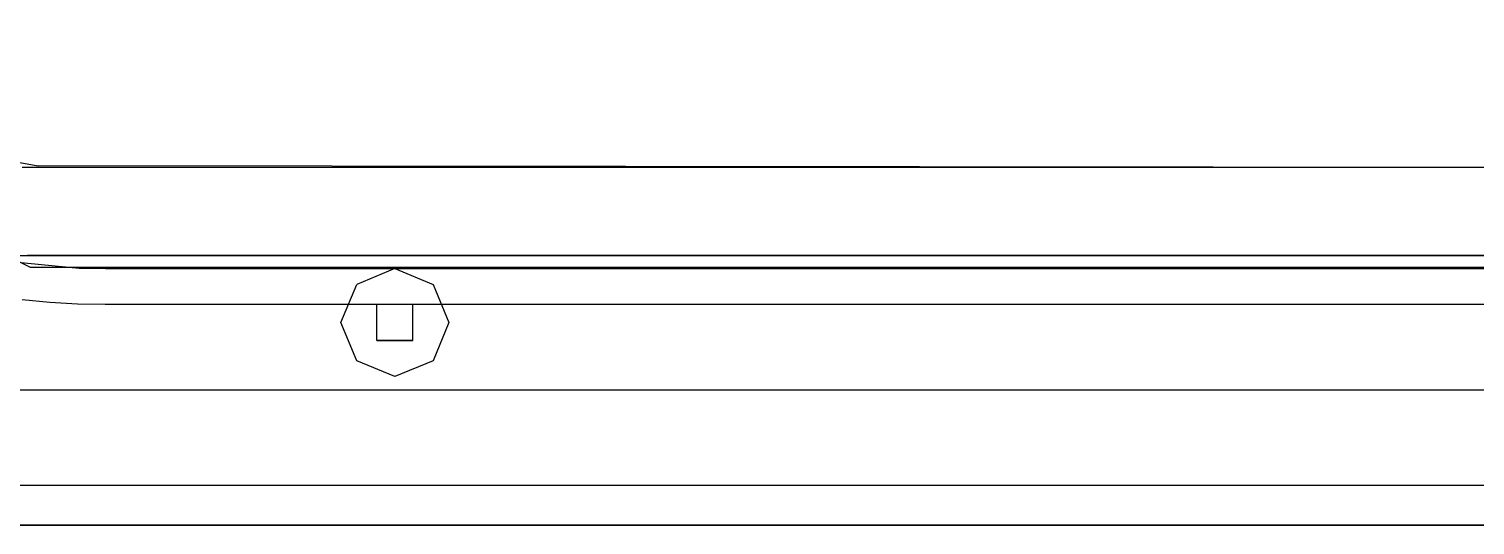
# Model space of a CAD drawing. Extents: x 11992 to 29481, y -6727 to 6811.
# Drawn here: x 19619.7 to 19780.4, y -3237.9 to -3182.8 of the extents above; entities that cross this region are included whole.
import ezdxf

# ---------------------------------------------------------------- set-up
doc = ezdxf.new("R2010")
doc.units = 0
doc.header["$MEASUREMENT"] = 0
doc.layers.get('0').update_dxf_attribs({"color": 8, "linetype": 'CONTINUOUS'})

msp = doc.modelspace()

# ---------------------------------------------------------------- linework, layer by layer
for p, q in [((19567.47, -3182.76, -1934.94), (19619.85, -3209.27, -1934.94)), ((19567.47, -3182.76, -1527.94), (19619.85, -3209.27, -1527.94)), ((19613.35, -3196.66, -634.44), (19620.73, -3197.97, -634.44)), ((19613.35, -3196.66, -1072.44), (19620.73, -3197.97, -1072.44)), ((19613.35, -3196.66, -1510.44), (19620.73, -3197.97, -1510.44)), ((19613.35, -3196.66, -1948.44), (19620.73, -3197.97, -1948.44)), ((19930.44, -3198.16, -634.44), (19618.96, -3198.16, -634.44)), ((19930.44, -3198.16, -1072.44), (19618.96, -3198.16, -1072.44)), ((19930.44, -3198.16, -1510.44), (19618.96, -3198.16, -1510.44)), ((19930.44, -3198.16, -1948.44), (19618.96, -3198.16, -1948.44)), ((19923.54, -3198.36, -634.44), (19620.73, -3197.97, -634.44)), ((19923.54, -3198.36, -1072.44), (19620.73, -3197.97, -1072.44)), ((19923.54, -3198.36, -1510.44), (19620.73, -3197.97, -1510.44)), ((19923.54, -3198.36, -1948.44), (19620.73, -3197.97, -1948.44)), ((19619.56, -3207.9, -621.44), (19929.69, -3207.9, -621.44)), ((19619.56, -3207.9, -621.44), (19929.69, -3207.9, -621.44)), ((19619.56, -3207.9, -1059.44), (19929.69, -3207.9, -1059.44)), ((19619.56, -3207.9, -1059.44), (19929.69, -3207.9, -1059.44)), ((19619.56, -3207.9, -1497.44), (19929.69, -3207.9, -1497.44)), ((19619.56, -3207.9, -1497.44), (19929.69, -3207.9, -1497.44)), ((19619.56, -3207.9, -1935.44), (19929.69, -3207.9, -1935.44)), ((19619.56, -3207.9, -1935.44), (19929.69, -3207.9, -1935.44)), ((19933.45, -3207.99, -651.44), (19615.95, -3207.99, -651.44)), ((19933.45, -3207.99, -1089.44), (19615.95, -3207.99, -1089.44)), ((19933.45, -3207.99, -1527.44), (19615.95, -3207.99, -1527.44)), ((19933.45, -3207.99, -1965.44), (19615.95, -3207.99, -1965.44)), ((19616.54, -3208.5, -502.43), (19625.28, -3209.35, -502.43)), ((19616.54, -3208.5, -506.43), (19625.28, -3209.35, -506.43)), ((19616.54, -3208.5, -940.43), (19625.28, -3209.35, -940.43)), ((19616.54, -3208.5, -944.43), (19625.28, -3209.35, -944.43)), ((19616.54, -3208.5, -1378.43), (19625.28, -3209.35, -1378.43)), ((19616.54, -3208.5, -1382.43), (19625.28, -3209.35, -1382.43)), ((19619.85, -3209.27, -1527.94), (19619.85, -3209.27, -1934.94)), ((19619.85, -3209.27, -1934.94), (19928.12, -3209.27, -1934.94)), ((19619.85, -3209.27, -1527.94), (19928.12, -3209.27, -1527.94)), ((19625.28, -3209.35, -502.43), (19625.28, -3209.35, -506.43)), ((19625.28, -3209.35, -502.43), (19628.21, -3209.41, -502.43)), ((19625.28, -3209.35, -506.43), (19628.21, -3209.41, -506.43)), ((19625.28, -3209.35, -940.43), (19625.28, -3209.35, -944.43)), ((19625.28, -3209.35, -940.43), (19628.21, -3209.41, -940.43)), ((19625.28, -3209.35, -944.43), (19628.21, -3209.41, -944.43)), ((19625.28, -3209.35, -1378.43), (19625.28, -3209.35, -1382.43)), ((19625.28, -3209.35, -1378.43), (19628.21, -3209.41, -1378.43)), ((19625.28, -3209.35, -1382.43), (19628.21, -3209.41, -1382.43)), ((19628.21, -3209.41, -502.43), (19921.04, -3209.41, -502.43)), ((19628.21, -3209.41, -506.43), (19921.04, -3209.41, -506.43)), ((19628.21, -3209.41, -940.43), (19921.04, -3209.41, -940.43)), ((19628.21, -3209.41, -944.43), (19921.04, -3209.41, -944.43)), ((19628.21, -3209.41, -1378.43), (19921.04, -3209.41, -1378.43)), ((19628.21, -3209.41, -1382.43), (19921.04, -3209.41, -1382.43)), ((19660.37, -3209.41, -621.43), (19656.13, -3211.17, -621.43)), ((19660.37, -3209.41, -617.43), (19656.13, -3211.17, -617.43)), ((19660.37, -3209.41, -1059.43), (19656.13, -3211.17, -1059.43)), ((19660.37, -3209.41, -1055.43), (19656.13, -3211.17, -1055.43)), ((19660.37, -3209.41, -1497.43), (19656.13, -3211.17, -1497.43)), ((19660.37, -3209.41, -1493.43), (19656.13, -3211.17, -1493.43)), ((19660.37, -3209.41, -621.43), (19660.37, -3209.41, -617.43)), ((19660.37, -3209.41, -617.43), (19664.62, -3211.17, -617.43)), ((19660.37, -3209.41, -621.43), (19664.62, -3211.17, -621.43)), ((19660.37, -3209.41, -1059.43), (19660.37, -3209.41, -1055.43)), ((19660.37, -3209.41, -1055.43), (19664.62, -3211.17, -1055.43)), ((19660.37, -3209.41, -1059.43), (19664.62, -3211.17, -1059.43)), ((19660.37, -3209.41, -1497.43), (19660.37, -3209.41, -1493.43)), ((19660.37, -3209.41, -1493.43), (19664.62, -3211.17, -1493.43)), ((19660.37, -3209.41, -1497.43), (19664.62, -3211.17, -1497.43)), ((19654.37, -3215.41, -621.43), (19656.13, -3211.17, -621.43)), ((19654.37, -3215.41, -617.43), (19656.13, -3211.17, -617.43)), ((19654.37, -3215.41, -1059.43), (19656.13, -3211.17, -1059.43)), ((19654.37, -3215.41, -1055.43), (19656.13, -3211.17, -1055.43)), ((19654.37, -3215.41, -1497.43), (19656.13, -3211.17, -1497.43)), ((19654.37, -3215.41, -1493.43), (19656.13, -3211.17, -1493.43)), ((19656.13, -3211.17, -621.43), (19656.13, -3211.17, -617.43)), ((19656.13, -3211.17, -1059.43), (19656.13, -3211.17, -1055.43)), ((19656.13, -3211.17, -1497.43), (19656.13, -3211.17, -1493.43)), ((19664.62, -3211.17, -621.43), (19664.62, -3211.17, -617.43)), ((19664.62, -3211.17, -617.43), (19666.37, -3215.41, -617.43)), ((19664.62, -3211.17, -621.43), (19666.37, -3215.41, -621.43)), ((19664.62, -3211.17, -1059.43), (19664.62, -3211.17, -1055.43)), ((19664.62, -3211.17, -1055.43), (19666.37, -3215.41, -1055.43)), ((19664.62, -3211.17, -1059.43), (19666.37, -3215.41, -1059.43)), ((19664.62, -3211.17, -1497.43), (19664.62, -3211.17, -1493.43)), ((19664.62, -3211.17, -1493.43), (19666.37, -3215.41, -1493.43)), ((19664.62, -3211.17, -1497.43), (19666.37, -3215.41, -1497.43)), ((19622.04, -3213.17, -502.43), (19618.97, -3212.87, -502.43)), ((19622.04, -3213.17, -506.43), (19618.97, -3212.87, -506.43)), ((19622.04, -3213.17, -940.43), (19618.97, -3212.87, -940.43)), ((19622.04, -3213.17, -944.43), (19618.97, -3212.87, -944.43)), ((19622.04, -3213.17, -1378.43), (19618.97, -3212.87, -1378.43)), ((19622.04, -3213.17, -1382.43), (19618.97, -3212.87, -1382.43)), ((19625.12, -3213.35, -502.43), (19622.04, -3213.17, -502.43)), ((19625.12, -3213.35, -506.43), (19622.04, -3213.17, -506.43)), ((19625.12, -3213.35, -940.43), (19622.04, -3213.17, -940.43)), ((19625.12, -3213.35, -944.43), (19622.04, -3213.17, -944.43)), ((19625.12, -3213.35, -1378.43), (19622.04, -3213.17, -1378.43)), ((19625.12, -3213.35, -1382.43), (19622.04, -3213.17, -1382.43)), ((19628.17, -3213.41, -502.43), (19625.12, -3213.35, -502.43)), ((19628.17, -3213.41, -506.43), (19625.12, -3213.35, -506.43)), ((19628.17, -3213.41, -940.43), (19625.12, -3213.35, -940.43)), ((19628.17, -3213.41, -944.43), (19625.12, -3213.35, -944.43)), ((19628.17, -3213.41, -1378.43), (19625.12, -3213.35, -1378.43)), ((19628.17, -3213.41, -1382.43), (19625.12, -3213.35, -1382.43)), ((19921.08, -3213.41, -502.43), (19628.17, -3213.41, -502.43)), ((19921.08, -3213.41, -506.43), (19628.17, -3213.41, -506.43)), ((19921.08, -3213.41, -940.43), (19628.17, -3213.41, -940.43)), ((19921.08, -3213.41, -944.43), (19628.17, -3213.41, -944.43)), ((19921.08, -3213.41, -1378.43), (19628.17, -3213.41, -1378.43)), ((19921.08, -3213.41, -1382.43), (19628.17, -3213.41, -1382.43)), ((19658.37, -3213.41, -502.43), (19658.37, -3213.41, -617.43)), ((19662.37, -3213.41, -502.43), (19658.37, -3213.41, -502.43)), ((19662.37, -3213.41, -617.43), (19658.37, -3213.41, -617.43)), ((19658.37, -3217.41, -502.43), (19658.37, -3213.41, -502.43)), ((19658.37, -3217.41, -617.43), (19658.37, -3213.41, -617.43)), ((19658.37, -3213.41, -940.43), (19658.37, -3213.41, -1055.43)), ((19662.37, -3213.41, -940.43), (19658.37, -3213.41, -940.43)), ((19662.37, -3213.41, -1055.43), (19658.37, -3213.41, -1055.43)), ((19658.37, -3217.41, -940.43), (19658.37, -3213.41, -940.43)), ((19658.37, -3217.41, -1055.43), (19658.37, -3213.41, -1055.43)), ((19658.37, -3213.41, -1378.43), (19658.37, -3213.41, -1493.43)), ((19662.37, -3213.41, -1378.43), (19658.37, -3213.41, -1378.43)), ((19662.37, -3213.41, -1493.43), (19658.37, -3213.41, -1493.43)), ((19658.37, -3217.41, -1378.43), (19658.37, -3213.41, -1378.43)), ((19658.37, -3217.41, -1493.43), (19658.37, -3213.41, -1493.43)), ((19662.37, -3213.41, -502.43), (19662.37, -3213.41, -617.43)), ((19662.37, -3217.41, -502.43), (19662.37, -3213.41, -502.43)), ((19662.37, -3217.41, -617.43), (19662.37, -3213.41, -617.43)), ((19662.37, -3213.41, -940.43), (19662.37, -3213.41, -1055.43)), ((19662.37, -3217.41, -940.43), (19662.37, -3213.41, -940.43)), ((19662.37, -3217.41, -1055.43), (19662.37, -3213.41, -1055.43)), ((19662.37, -3213.41, -1378.43), (19662.37, -3213.41, -1493.43)), ((19662.37, -3217.41, -1378.43), (19662.37, -3213.41, -1378.43)), ((19662.37, -3217.41, -1493.43), (19662.37, -3213.41, -1493.43)), ((19656.13, -3219.65, -621.43), (19654.37, -3215.41, -621.43)), ((19656.13, -3219.65, -617.43), (19654.37, -3215.41, -617.43)), ((19654.37, -3215.41, -621.43), (19654.37, -3215.41, -617.43)), ((19656.13, -3219.65, -1059.43), (19654.37, -3215.41, -1059.43)), ((19656.13, -3219.65, -1055.43), (19654.37, -3215.41, -1055.43)), ((19654.37, -3215.41, -1059.43), (19654.37, -3215.41, -1055.43)), ((19656.13, -3219.65, -1497.43), (19654.37, -3215.41, -1497.43)), ((19656.13, -3219.65, -1493.43), (19654.37, -3215.41, -1493.43)), ((19654.37, -3215.41, -1497.43), (19654.37, -3215.41, -1493.43)), ((19666.37, -3215.41, -621.43), (19664.62, -3219.65, -621.43)), ((19666.37, -3215.41, -617.43), (19664.62, -3219.65, -617.43)), ((19666.37, -3215.41, -1059.43), (19664.62, -3219.65, -1059.43)), ((19666.37, -3215.41, -1055.43), (19664.62, -3219.65, -1055.43)), ((19666.37, -3215.41, -1497.43), (19664.62, -3219.65, -1497.43)), ((19666.37, -3215.41, -1493.43), (19664.62, -3219.65, -1493.43)), ((19666.37, -3215.41, -621.43), (19666.37, -3215.41, -617.43)), ((19666.37, -3215.41, -1059.43), (19666.37, -3215.41, -1055.43)), ((19666.37, -3215.41, -1497.43), (19666.37, -3215.41, -1493.43)), ((19662.37, -3217.41, -502.43), (19658.37, -3217.41, -502.43)), ((19658.37, -3217.41, -502.43), (19658.37, -3217.41, -617.43)), ((19658.37, -3217.41, -617.43), (19662.37, -3217.41, -617.43)), ((19662.37, -3217.41, -940.43), (19658.37, -3217.41, -940.43)), ((19658.37, -3217.41, -940.43), (19658.37, -3217.41, -1055.43)), ((19658.37, -3217.41, -1055.43), (19662.37, -3217.41, -1055.43)), ((19662.37, -3217.41, -1378.43), (19658.37, -3217.41, -1378.43)), ((19658.37, -3217.41, -1378.43), (19658.37, -3217.41, -1493.43)), ((19658.37, -3217.41, -1493.43), (19662.37, -3217.41, -1493.43)), ((19662.37, -3217.41, -502.43), (19662.37, -3217.41, -617.43)), ((19662.37, -3217.41, -940.43), (19662.37, -3217.41, -1055.43)), ((19662.37, -3217.41, -1378.43), (19662.37, -3217.41, -1493.43)), ((19660.37, -3221.41, -621.43), (19656.13, -3219.65, -621.43)), ((19660.37, -3221.41, -617.43), (19656.13, -3219.65, -617.43)), ((19656.13, -3219.65, -621.43), (19656.13, -3219.65, -617.43)), ((19660.37, -3221.41, -1059.43), (19656.13, -3219.65, -1059.43)), ((19660.37, -3221.41, -1055.43), (19656.13, -3219.65, -1055.43)), ((19656.13, -3219.65, -1059.43), (19656.13, -3219.65, -1055.43)), ((19660.37, -3221.41, -1497.43), (19656.13, -3219.65, -1497.43)), ((19660.37, -3221.41, -1493.43), (19656.13, -3219.65, -1493.43)), ((19656.13, -3219.65, -1497.43), (19656.13, -3219.65, -1493.43)), ((19664.62, -3219.65, -621.43), (19660.37, -3221.41, -621.43)), ((19664.62, -3219.65, -617.43), (19660.37, -3221.41, -617.43)), ((19664.62, -3219.65, -1059.43), (19660.37, -3221.41, -1059.43)), ((19664.62, -3219.65, -1055.43), (19660.37, -3221.41, -1055.43)), ((19664.62, -3219.65, -1497.43), (19660.37, -3221.41, -1497.43)), ((19664.62, -3219.65, -1493.43), (19660.37, -3221.41, -1493.43)), ((19664.62, -3219.65, -621.43), (19664.62, -3219.65, -617.43)), ((19664.62, -3219.65, -1059.43), (19664.62, -3219.65, -1055.43)), ((19664.62, -3219.65, -1497.43), (19664.62, -3219.65, -1493.43)), ((19660.37, -3221.41, -621.43), (19660.37, -3221.41, -617.43)), ((19660.37, -3221.41, -1059.43), (19660.37, -3221.41, -1055.43)), ((19660.37, -3221.41, -1497.43), (19660.37, -3221.41, -1493.43)), ((19945.25, -3222.93, -651.44), (19604.19, -3222.93, -651.44)), ((19945.25, -3222.93, -1089.44), (19604.19, -3222.93, -1089.44)), ((19945.25, -3222.93, -1527.44), (19604.19, -3222.93, -1527.44)), ((19945.25, -3222.93, -1965.44), (19604.19, -3222.93, -1965.44)), ((19946.27, -3233.54, -647.04), (19603.05, -3233.54, -647.04)), ((19946.27, -3233.54, -1085.04), (19603.05, -3233.54, -1085.04)), ((19946.27, -3233.54, -1523.04), (19603.05, -3233.54, -1523.04)), ((19946.27, -3233.54, -1961.04), (19603.05, -3233.54, -1961.04)), ((19602.58, -3237.93, -621.44), (19946.7, -3237.93, -621.44)), ((19946.7, -3237.93, -636.44), (19602.58, -3237.93, -636.44)), ((19602.58, -3237.93, -1059.44), (19946.7, -3237.93, -1059.44)), ((19946.7, -3237.93, -1074.44), (19602.58, -3237.93, -1074.44)), ((19602.58, -3237.93, -1497.44), (19946.7, -3237.93, -1497.44)), ((19946.7, -3237.93, -1512.44), (19602.58, -3237.93, -1512.44)), ((19602.58, -3237.93, -1935.44), (19946.7, -3237.93, -1935.44)), ((19946.7, -3237.93, -1950.44), (19602.58, -3237.93, -1950.44))]:
    msp.add_line(p, q)

doc.saveas('drawing.dxf')
